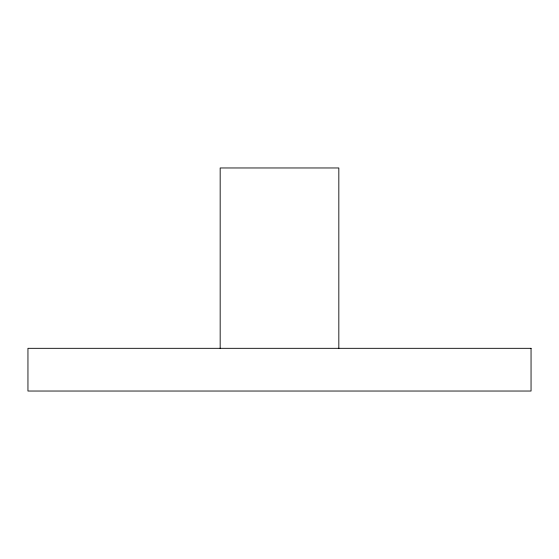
<?xml version="1.0" encoding="UTF-8"?>
<svg xmlns="http://www.w3.org/2000/svg" width="559" height="559" viewBox="0 0 559 559"><rect width="100%" height="100%" fill="white"/><g stroke="black" fill="none" stroke-linecap="round" stroke-linejoin="round"><path stroke-width="0.84" d="M338.831 348.341L338.831 167.966L220.169 167.966L220.169 348.341M531.05 348.32L27.95 348.32L27.95 391.034L531.05 391.034L531.05 348.32"/></g></svg>
